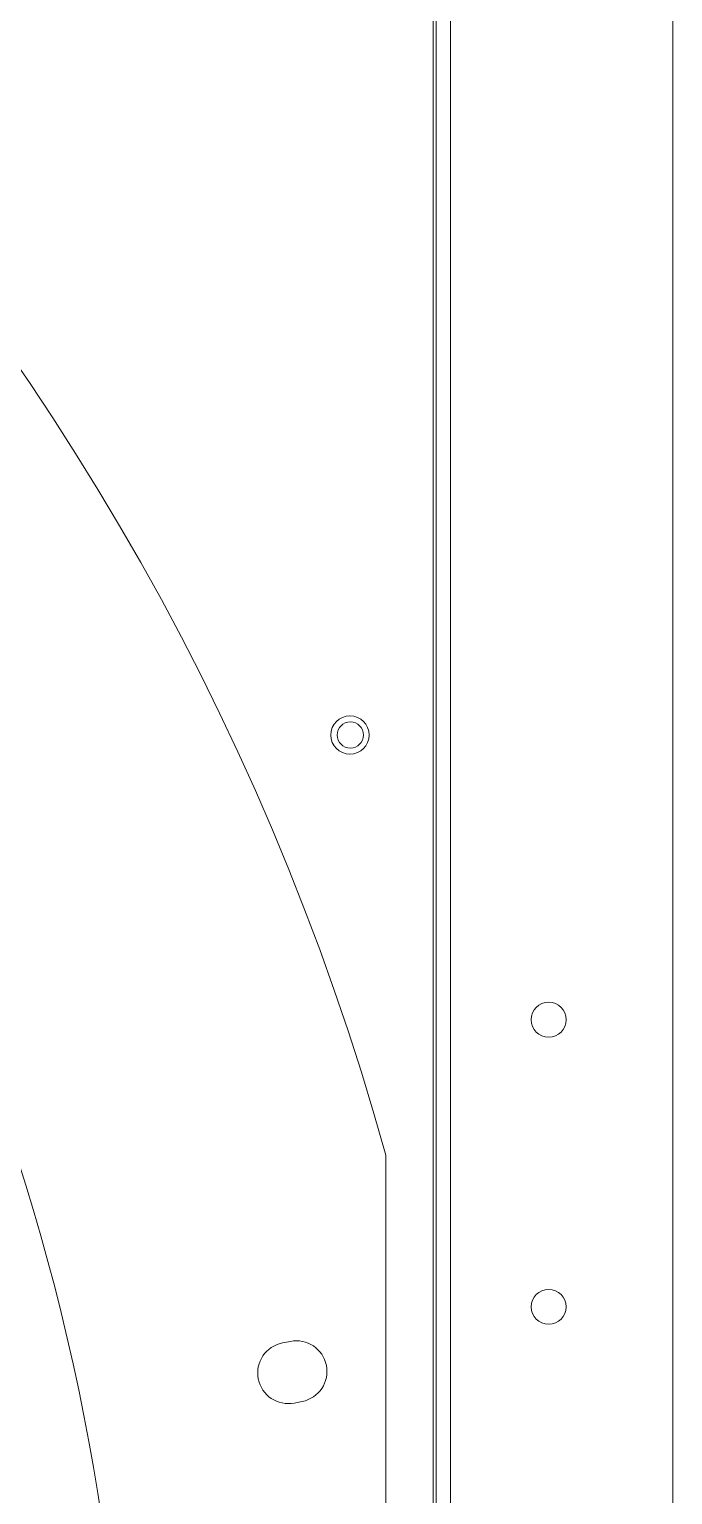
# Model space of a CAD drawing. Header units: millimetres. Extents: x 113490 to 142599, y -20467 to 115.
# Drawn here: x 123416.3 to 123550.6, y -11283.8 to -10977.5 of the extents above; entities that cross this region are included whole.
import ezdxf

# ---------------------------------------------------------------- set-up
doc = ezdxf.new("R2010")
doc.units = ezdxf.units.MM
doc.layers.add('DV3_0', color=7, linetype='Continuous')

msp = doc.modelspace()

# ---------------------------------------------------------------- linework, layer by layer
at = {"layer": 'DV3_0', "color": 7, "linetype": 'Continuous', "lineweight": 20}
for p, q in [((123550.64, -11903.49), (123550.64, -9745.49)), ((123500.64, -9845.59), (123500.64, -11865.47))]:
    msp.add_line(p, q, dxfattribs=at)
at = {"layer": 'DV3_0', "color": 7, "linetype": 'Continuous', "lineweight": 15}
for p, q in [((123501.24, -9857.26), (123501.24, -11851.51)), ((123504.24, -9857.26), (123504.24, -11851.51)), ((123490.74, -11507.16), (123490.74, -11212.82)), ((123470.79, -11251.71), (123469.13, -11252.04)), ((123471.62, -11264.6), (123473.29, -11264.26))]:
    msp.add_line(p, q, dxfattribs=at)
for centre, radius in [((123483.24, -11124.99), 4), ((123483.32, -11124.99), 2.75), ((123524.74, -11184.49), 3.65), ((123524.74, -11244.49), 3.65)]:
    msp.add_circle(centre, radius, dxfattribs=at)
for centre, radius, start, end in [((122959.24, -11359.99), 551.5, 15.4775, 74.5225), ((122959.24, -11359.99), 477.5, 316.9802, 43.0198), ((123470.37, -11258.32), 6.4, 101.25, 281.25), ((123472.04, -11257.99), 6.4, 281.25, 101.25)]:
    msp.add_arc(centre, radius, start, end, dxfattribs=at)

doc.saveas('drawing.dxf')
